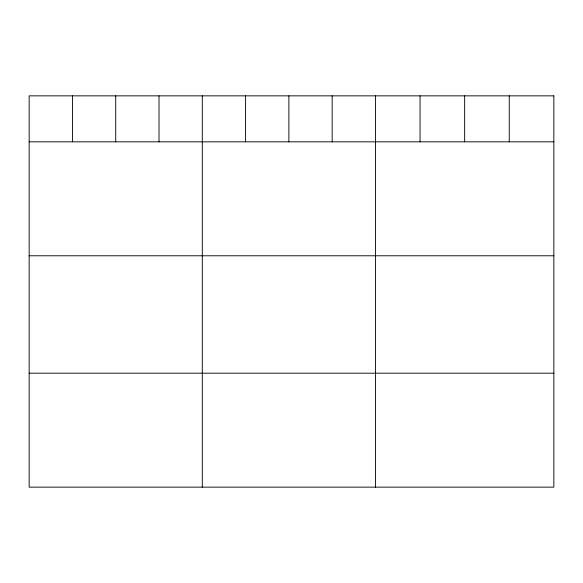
<?xml version="1.0" encoding="UTF-8"?>
<svg xmlns="http://www.w3.org/2000/svg" width="583" height="583" viewBox="0 0 583 583"><rect width="100%" height="100%" fill="white"/><g stroke="black" fill="none" stroke-linecap="round" stroke-linejoin="round"><path stroke-width="0.87" d="M29.15 141.829L553.85 141.829M29.15 255.784L553.85 255.784M29.15 373.193L553.85 373.193M509.25 95.852L509.25 141.829M464.651 95.852L464.651 141.829M420.051 95.852L420.051 141.829M375.452 95.852L375.452 487.148M332.164 95.852L332.164 141.829M288.876 95.852L288.876 141.829M245.589 95.852L245.589 141.829M202.301 95.852L202.301 487.148M159.013 95.852L159.013 141.829M115.726 95.852L115.726 141.829M72.438 95.852L72.438 141.829M553.85 95.852L29.15 95.852L29.15 487.148L553.85 487.148L553.85 95.852"/></g></svg>
